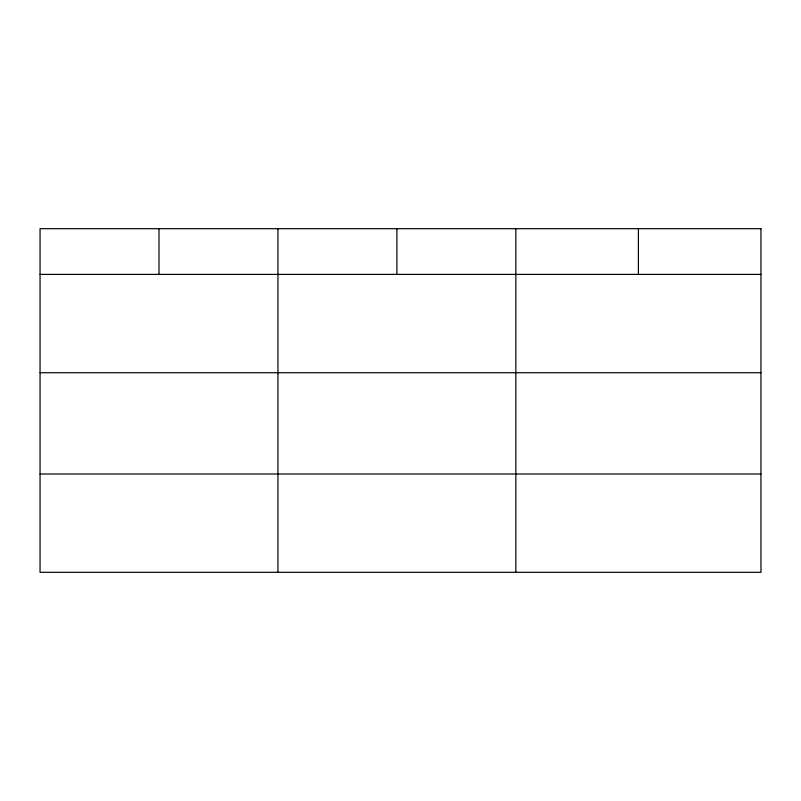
<?xml version="1.0" encoding="UTF-8"?>
<svg xmlns="http://www.w3.org/2000/svg" width="801" height="801" viewBox="0 0 801 801"><rect width="100%" height="100%" fill="white"/><g stroke="black" fill="none" stroke-linecap="round" stroke-linejoin="round"><path stroke-width="1.2" d="M40.05 274.403L760.95 274.403M40.05 372.715L760.95 372.715M40.05 474.002L760.95 474.002M638.397 228.685L638.397 274.403M515.844 228.685L515.844 572.314M396.895 228.685L396.895 274.403M277.947 228.685L277.947 572.314M158.999 228.685L158.999 274.403M760.95 228.685L40.05 228.685L40.05 572.314L760.95 572.314L760.95 228.685"/></g></svg>
